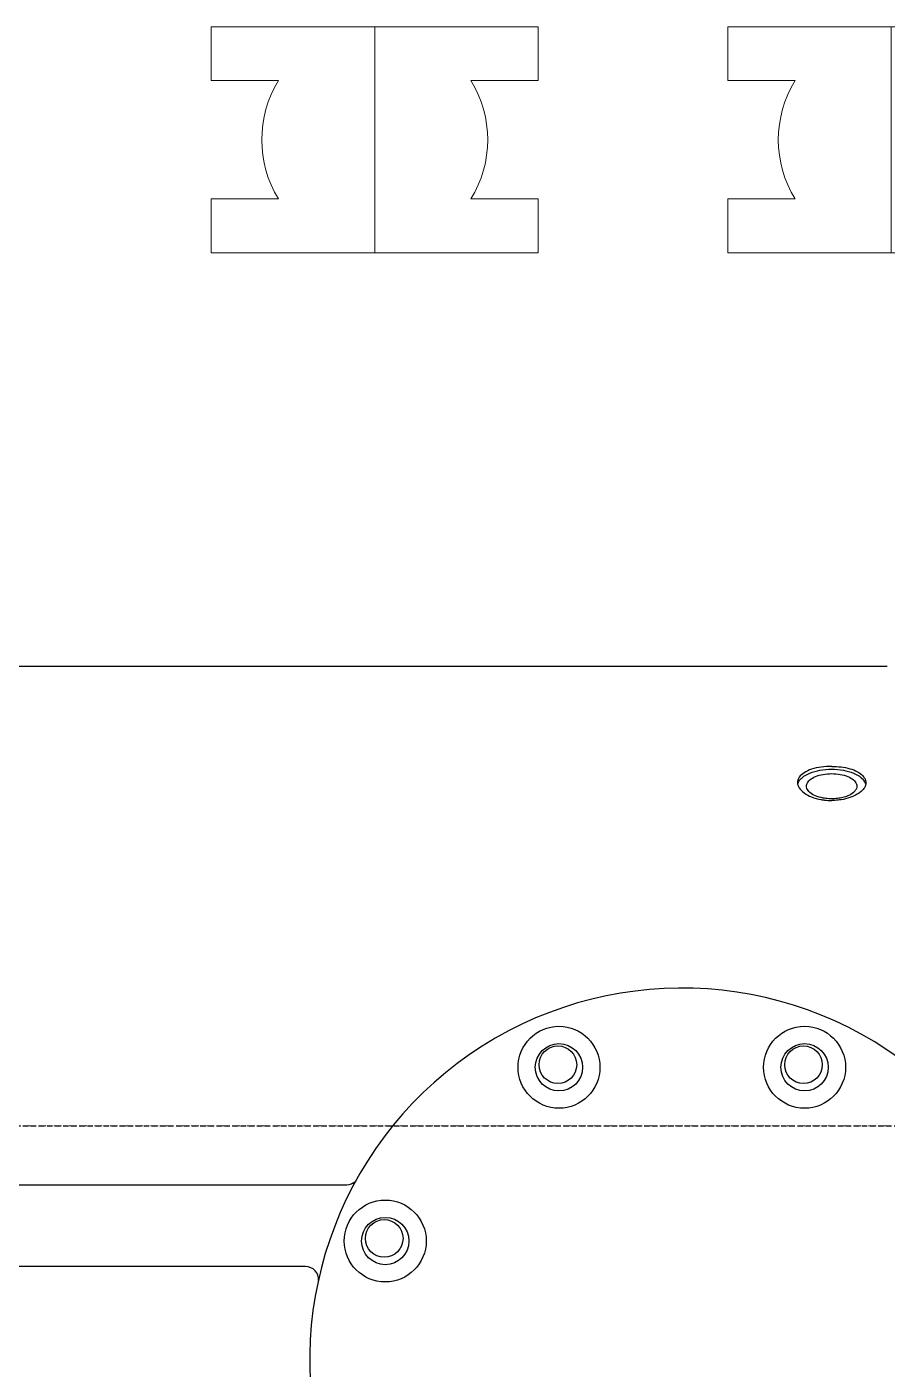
# Model space of a CAD drawing. Extents: x 0 to 160756, y 0 to 229247.
# Drawn here: x 66123 to 66523, y 97762 to 98386 of the extents above; entities that cross this region are included whole.
import ezdxf
from ezdxf.xclip import XClip

# ---------------------------------------------------------------- set-up
doc = ezdxf.new("R2010")
doc.units = 0
doc.header["$LTSCALE"] = 10
doc.header["$XCLIPFRAME"] = 2
for name, pattern in [('H12設備棟3F$0$DOTK1', [0.1, 0.05, -0.05]), ('H12設備棟3F$0$HIDDEN', [0.375, 0.25, -0.125]), ('H12設備棟3F$0$STYLE_18', [0.23669, 0.118345, -0.118345]), ('XCM7P30CDA$0$22P2-SM-07-C10-001-CDA$0$F22P2-CDA-07-C10-00$0$CENTER', [50.8, 31.75, -6.35, 6.35, -6.35]), ('XCM7P30CDA-200K$0$22P2-SM-07-C10-001-CDA$0$F22P2-CDA-07-C10-00$0$CENTER', [50.8, 31.75, -6.35, 6.35, -6.35])]:
    doc.linetypes.add(name, pattern=pattern)
doc.layers.add('H12設備棟3F$0$ARC-BEAM', color=252, linetype='H12設備棟3F$0$HIDDEN')
doc.layers.add('H12設備棟3F$0$SETUBID', color=252, linetype='H12設備棟3F$0$DOTK1')
for name, color, linetype, lineweight in [('XCM7P30CDA$0$M-PIPE-32_4C CONDENSER WATER SUPPLY-1', 252, 'Continuous', 5), ('XCM7P30CDA$0$M-PIPE-38_4C CONDENSER WATER RETURN-1', 252, 'Continuous', 5), ('XCM7Q30CDA-200K$0$xCUP-L40-M03-HVAC-EQ$0$xCUP-L40-M03-HVAC-EQ$0$XCUP-L40-HVAC-EQ$0$XCUP-L40-HVAC-機房EQ$0$U-CDA-EQ', 3, 'Continuous', 25)]:
    doc.layers.add(name, color=color, linetype=linetype, lineweight=lineweight)
doc.layers.add('XCM7P30CDA-200K$0$M-PIPE-32_4C CONDENSER WATER SUPPLY-1', color=4, linetype='Continuous', lineweight=5, true_color=0x00ffff)
doc.layers.add('XCM7P30CDA-200K$0$M-PIPE-38_4C CONDENSER WATER RETURN-1', color=3, linetype='Continuous', lineweight=5, true_color=0x00ff00)

# ---------------------------------------------------------------- blocks, each defined once
blk = doc.blocks.new('H12設備棟3F')
at = {"layer": 'H12設備棟3F$0$ARC-BEAM'}
blk.add_line((61835.23, 97875.3), (67835.23, 97875.3), dxfattribs=at)
at = {"layer": 'H12設備棟3F$0$SETUBID', "linetype": 'H12設備棟3F$0$STYLE_18', "lineweight": 5}
blk.add_lwpolyline([(61835.23, 97875.3), (67335.23, 97875.3), (67335.23, 97375.3), (61835.23, 97375.3)], close=True, dxfattribs=at)
blk = doc.blocks.new('XCM7P30CDA-200K$0$22P2-SM-07-C10-001-CDA$0$F22P2-CDA-07-C10-00$0$FlexibleRubberJoint-50A_F150lb')
at = {"color": 0, "linetype": 'ByBlock'}
for p, q in [((7.6, 10.5), (-7.6, 10.5)), ((-7.6, 10.5), (-7.6, 8)), ((7.6, 8), (7.6, 10.5)), ((-7.6, 8), (-4.472, 8)), ((4.472, 8), (7.6, 8)), ((-4.472, 2.5), (-7.6, 2.5)), ((-7.6, 2.5), (-7.6, 0)), ((7.6, 2.5), (4.472, 2.5)), ((7.6, 0), (7.6, 2.5)), ((-7.6, 0), (7.6, 0))]:
    blk.add_line(p, q, dxfattribs=at)
at = {"color": 8, "linetype": 'XCM7P30CDA-200K$0$22P2-SM-07-C10-001-CDA$0$F22P2-CDA-07-C10-00$0$CENTER'}
blk.add_line((0, 10.5), (0, 0), dxfattribs=at)
at = {"color": 0, "linetype": 'ByBlock'}
for start, end in [(148.41186, 211.58814), (328.41186, 31.58814)]:
    blk.add_arc((0, 5.25), 5.25, start, end, dxfattribs=at)
blk = doc.blocks.new('XCM7P30CDA-200K')
at = {"layer": 'XCM7P30CDA-200K$0$M-PIPE-32_4C CONDENSER WATER SUPPLY-1', "xscale": 10, "yscale": 10, "zscale": 10, "rotation": 180}
blk.add_blockref('XCM7P30CDA-200K$0$22P2-SM-07-C10-001-CDA$0$F22P2-CDA-07-C10-00$0$FlexibleRubberJoint-50A_F150lb', (66525.12, 98386.05), dxfattribs=at)
at = {"layer": 'XCM7P30CDA-200K$0$M-PIPE-38_4C CONDENSER WATER RETURN-1', "xscale": 10, "yscale": 10, "zscale": 10, "rotation": 180}
blk.add_blockref('XCM7P30CDA-200K$0$22P2-SM-07-C10-001-CDA$0$F22P2-CDA-07-C10-00$0$FlexibleRubberJoint-50A_F150lb', (66285.04, 98386.05), dxfattribs=at)
blk = doc.blocks.new('XCM7Q30CDA-200K$0$xCUP-L40-M03-HVAC-EQ$0$xCUP-L40-M03-HVAC-EQ$0$XCUP-L40-HVAC-EQ$0$C700')
at = {"linetype": 'Continuous'}
for p, q in [((305.04, -1138.09), (305.04, -587.75)), ((343.03, -587.75), (343.03, -1157.19)), ((583.92, -1408.38), (583.92, -595.74))]:
    blk.add_line(p, q, dxfattribs=at)
blk.add_lwpolyline([(344.75, -1161.39), (344.65, -1161.3), (344.54, -1161.18), (344.43, -1161.05), (344.33, -1160.92), (344.22, -1160.79), (344.12, -1160.65), (344.03, -1160.51), (343.93, -1160.36), (343.84, -1160.21), (343.76, -1160.06), (343.68, -1159.91), (343.6, -1159.76), (343.53, -1159.6), (343.47, -1159.45), (343.41, -1159.29), (343.36, -1159.16)], dxfattribs=at)
for centre, radius in [((316.94, -1175.11), 19.04), ((316.94, -1175.11), 11), ((318.14, -1174.62), 8.75), ((397.67, -1255.85), 19.04), ((397.67, -1255.85), 11), ((398.87, -1255.34), 8.75), ((397.67, -1370), 19.04), ((397.67, -1370), 11), ((398.87, -1369.5), 8.75)]:
    blk.add_circle(centre, radius, dxfattribs=at)
for centre, radius, start, end in [((261.57, -1312.92), 172.92, 246.66908, 105.31561), ((299.05, -1138.09), 6, 265.15193, 0), ((349.02, -1157.19), 6, 180.00265, 224.75753)]:
    blk.add_arc(centre, radius, start, end, dxfattribs=at)
for points, knots in [([(525.24, -1369.75), (524.45, -1370.83), (523.12, -1373.4), (522.23, -1376.7), (521.92, -1378.74), (521.86, -1379.27)], [0, 0, 0, 0, 3.993322, 8.589159, 10.187149, 10.187149, 10.187149, 10.187149]), ([(522.61, -1379.87), (522.66, -1379.44), (522.9, -1377.81), (523.62, -1375.21), (525.08, -1372.54), (526.81, -1371.08), (527.96, -1370.9), (528.3, -1370.9)], [0, 0, 0, 0, 1.294963, 4.958935, 8.00044, 10.362699, 11.391424, 11.391424, 11.391424, 11.391424]), ([(528.3, -1370.9), (528.64, -1370.9), (529.79, -1371.08), (531.52, -1372.54), (532.98, -1375.21), (533.94, -1378.69), (534.15, -1381.25), (534.15, -1382.59)], [0, 0, 0, 0, 1.028726, 3.390984, 6.43249, 10.096462, 14.115047, 14.115047, 14.115047, 14.115047]), ([(529.14, -1366.83), (529.32, -1366.86), (530.17, -1367.08), (530.93, -1367.57), (531.45, -1368.02)], [0, 0, 0, 0, 0.554794, 2.619784, 2.619784, 2.619784, 2.619784]), ([(537.53, -1382.59), (537.53, -1380.95), (537.32, -1377.8), (536.38, -1373.44), (534.85, -1369.9), (532.78, -1367.4), (530.9, -1366.73), (530.06, -1366.72)], [0, 0, 0, 0, 4.912358, 9.451629, 13.317984, 16.397037, 18.925551, 18.925551, 18.925551, 18.925551]), ([(531.45, -1368.02), (531.74, -1368.28), (532.97, -1369.55), (534.66, -1372.59), (535.94, -1377.29), (536.23, -1380.77), (536.23, -1382.59)], [0, 0, 0, 0, 1.161986, 5.285502, 10.252926, 15.701117, 15.701117, 15.701117, 15.701117]), ([(534.15, -1382.59), (534.15, -1383.93), (533.94, -1386.5), (532.98, -1389.97), (531.52, -1392.64), (529.79, -1394.1), (528.64, -1394.28), (528.3, -1394.28)], [0, 0, 0, 0, 4.018585, 7.682557, 10.724063, 13.086321, 14.115047, 14.115047, 14.115047, 14.115047]), ([(536.23, -1382.59), (536.23, -1384.41), (535.94, -1387.89), (534.65, -1392.6), (532.67, -1396.22), (530.51, -1398.03), (529.26, -1398.34), (529.04, -1398.37)], [0, 0, 0, 0, 5.448191, 10.415614, 14.539131, 17.741759, 18.392706, 18.392706, 18.392706, 18.392706]), ([(537.53, -1382.59), (537.53, -1384.06), (537.36, -1386.91), (536.82, -1389.71), (536.44, -1391.04)], [0, 0, 0, 0, 4.401998, 8.537955, 8.537955, 8.537955, 8.537955]), ([(523.01, -1391.04), (522.56, -1389.72), (522.12, -1387.89), (521.87, -1386.04), (521.82, -1385.56)], [0, 0, 0, 0, 4.172927, 5.612797, 5.612797, 5.612797, 5.612797]), ([(523.07, -1387.84), (522.96, -1387.43), (522.78, -1386.59), (522.66, -1385.74), (522.61, -1385.31)], [0, 0, 0, 0, 1.271751, 2.566714, 2.566714, 2.566714, 2.566714]), ([(525.17, -1395.46), (524.95, -1395.15), (524.08, -1393.76), (523.43, -1392.24), (523.01, -1391.04)], [0, 0, 0, 0, 1.12783, 4.923688, 4.923688, 4.923688, 4.923688]), ([(525.97, -1393.34), (525.76, -1393.15), (524.85, -1392.21), (524.21, -1391.05), (523.81, -1390.11)], [0, 0, 0, 0, 0.857081, 3.898586, 3.898586, 3.898586, 3.898586]), ([(536.44, -1391.04), (536.1, -1392.24), (535.27, -1394.4), (533.42, -1396.99), (531.44, -1398.29), (530.2, -1398.45), (529.82, -1398.45)], [0, 0, 0, 0, 3.754073, 6.878035, 9.418515, 10.561397, 10.561397, 10.561397, 10.561397]), ([(527.2, -1397.57), (526.95, -1397.39), (526.19, -1396.77), (525.56, -1396.01), (525.17, -1395.46)], [0, 0, 0, 0, 0.910043, 2.938755, 2.938755, 2.938755, 2.938755]), ([(528.3, -1394.28), (527.96, -1394.28), (527.1, -1394.15), (526.35, -1393.67), (525.97, -1393.34)], [0, 0, 0, 0, 1.028726, 2.551862, 2.551862, 2.551862, 2.551862]), ([(529.82, -1398.45), (529.44, -1398.45), (528.5, -1398.32), (527.65, -1397.88), (527.2, -1397.57)], [0, 0, 0, 0, 1.157564, 2.80271, 2.80271, 2.80271, 2.80271])]:
    blk.add_open_spline(points, degree=3, knots=knots, dxfattribs=at)
for points, start_tangent, end_tangent in [([(527.56, -1367.5), (525.24, -1369.75)], (-0.851313, -0.524658), (-0.589812, -0.807541)), ([(530.06, -1366.72), (527.56, -1367.5)], (-0.999989, 0.004725), (-0.851313, -0.524658)), ([(521.86, -1379.27), (521.66, -1382.59)], (-0.118399, -0.992966), (0, -1)), ([(521.82, -1385.56), (521.66, -1382.59)], (-0.105648, 0.994404), (0, 1)), ([(522.45, -1382.59), (522.49, -1381.2)], (0, 1), (0.059329, 0.998238)), ([(522.61, -1385.31), (522.45, -1382.59)], (-0.119041, 0.992889), (0, 1)), ([(522.49, -1381.2), (522.61, -1379.87)], (0.059329, 0.998238), (0.119041, 0.992889)), ([(523.81, -1390.11), (523.07, -1387.84)], (-0.385481, 0.922716), (-0.243076, 0.970007))]:
    blk.add_spline(points, degree=3, dxfattribs=dict(at, start_tangent=start_tangent, end_tangent=end_tangent))
blk = doc.blocks.new('XCM7Q30CDA-200K')
at = {"layer": 'XCM7Q30CDA-200K$0$xCUP-L40-M03-HVAC-EQ$0$xCUP-L40-M03-HVAC-EQ$0$XCUP-L40-HVAC-EQ$0$XCUP-L40-HVAC-機房EQ$0$U-CDA-EQ', "rotation": 90}
blk.add_blockref('XCM7Q30CDA-200K$0$xCUP-L40-M03-HVAC-EQ$0$xCUP-L40-M03-HVAC-EQ$0$XCUP-L40-HVAC-EQ$0$C700', (65114.82, 97504.84), dxfattribs=at)
blk = doc.blocks.new('XCM7P30CDA$0$22P2-SM-07-C10-001-CDA$0$F22P2-CDA-07-C10-00$0$FlexibleRubberJoint-50A_F150lb')
at = {"color": 0, "linetype": 'ByBlock'}
for p, q in [((7.6, 10.5), (-7.6, 10.5)), ((-7.6, 10.5), (-7.6, 8)), ((7.6, 8), (7.6, 10.5)), ((-7.6, 8), (-4.472, 8)), ((4.472, 8), (7.6, 8)), ((-4.472, 2.5), (-7.6, 2.5)), ((-7.6, 2.5), (-7.6, 0)), ((7.6, 2.5), (4.472, 2.5)), ((7.6, 0), (7.6, 2.5)), ((-7.6, 0), (7.6, 0))]:
    blk.add_line(p, q, dxfattribs=at)
at = {"color": 8, "linetype": 'XCM7P30CDA$0$22P2-SM-07-C10-001-CDA$0$F22P2-CDA-07-C10-00$0$CENTER'}
blk.add_line((0, 10.5), (0, 0), dxfattribs=at)
at = {"color": 0, "linetype": 'ByBlock'}
for start, end in [(148.41186, 211.58814), (328.41186, 31.58814)]:
    blk.add_arc((0, 5.25), 5.25, start, end, dxfattribs=at)
blk = doc.blocks.new('XCM7P30CDA')
at = {"layer": 'XCM7P30CDA$0$M-PIPE-32_4C CONDENSER WATER SUPPLY-1', "xscale": 10, "yscale": 10, "zscale": 10, "rotation": 180}
blk.add_blockref('XCM7P30CDA$0$22P2-SM-07-C10-001-CDA$0$F22P2-CDA-07-C10-00$0$FlexibleRubberJoint-50A_F150lb', (66525.12, 98386.05), dxfattribs=at)
at = {"layer": 'XCM7P30CDA$0$M-PIPE-38_4C CONDENSER WATER RETURN-1', "xscale": 10, "yscale": 10, "zscale": 10, "rotation": 180}
blk.add_blockref('XCM7P30CDA$0$22P2-SM-07-C10-001-CDA$0$F22P2-CDA-07-C10-00$0$FlexibleRubberJoint-50A_F150lb', (66285.04, 98386.05), dxfattribs=at)

msp = doc.modelspace()

# ---------------------------------------------------------------- block references
for name in ['XCM7P30CDA', 'XCM7P30CDA-200K', 'XCM7Q30CDA-200K']:
    msp.add_blockref(name, (0, 0))
ref = msp.add_blockref('H12設備棟3F', (0, 0))
XClip(ref).set_block_clipping_path([(52480.8428845762, 60066.8604644329), (84559.6547477046, 105824.4625800119)])

doc.saveas('drawing.dxf')
